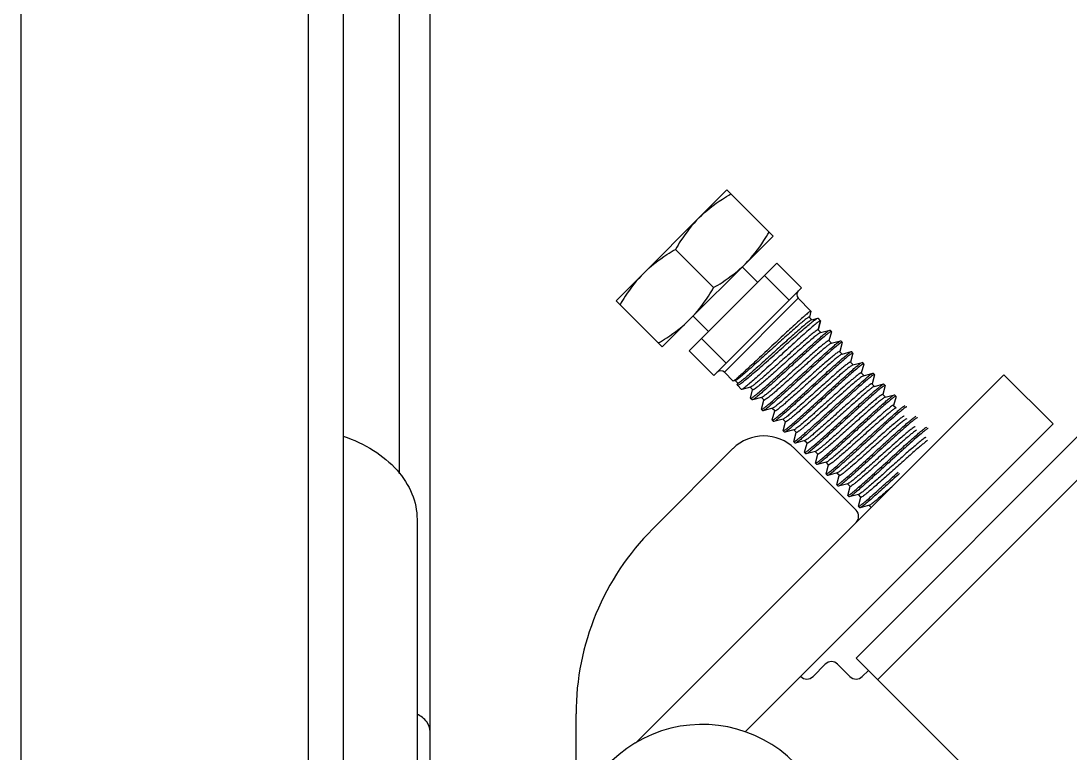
# Model space of a CAD drawing. Extents: x 1031190 to 1725648, y 733081 to 1571294.
# Drawn here: x 1162667 to 1163652, y 1236073 to 1236761 of the extents above; entities that cross this region are included whole.
import ezdxf

# ---------------------------------------------------------------- set-up
doc = ezdxf.new("R2010")
doc.units = 0
doc.header["$LTSCALE"] = 1000
doc.header["$MEASUREMENT"] = 0

msp = doc.modelspace()

# ---------------------------------------------------------------- linework, layer by layer
for p, q in [((1163451.27, 1236162.58), (1166028.54, 1238739.85)), ((1163051.06, 1236051.14), (1163051.06, 1238719.61)), ((1163471.51, 1236142.34), (1166048.78, 1238719.61)), ((1163022.43, 1236335.59), (1163022.43, 1238598.72)), ((1162666.71, 1238445.87), (1162666.71, 1235730.96)), ((1162936.57, 1238445.87), (1162936.57, 1235730.96)), ((1162969.28, 1238445.87), (1162969.28, 1235730.96)), ((1163225.76, 1236497.96), (1163329.84, 1236602.04)), ((1163373.21, 1236558.67), (1163329.84, 1236602.04)), ((1163269.12, 1236454.59), (1163373.21, 1236558.67)), ((1163281.55, 1236546.24), (1163317.41, 1236510.38)), ((1163376.75, 1236533.3), (1163294.49, 1236451.05)), ((1163376.75, 1236533.3), (1163399.88, 1236510.17)), ((1163344.29, 1236529.76), (1163358.75, 1236515.3)), ((1163365.18, 1236521.73), (1163388.31, 1236498.61)), ((1163317.62, 1236427.92), (1163399.88, 1236510.17)), ((1163269.12, 1236454.59), (1163225.76, 1236497.96)), ((1163396.91, 1236500.27), (1163327.53, 1236430.88)), ((1163408.83, 1236488.35), (1163396.91, 1236500.27)), ((1163298.04, 1236483.5), (1163312.49, 1236469.04)), ((1163407.25, 1236482.65), (1163409.71, 1236480.19)), ((1163408.84, 1236488.2), (1163407.34, 1236482.63)), ((1163408.84, 1236488.2), (1163408.83, 1236488.35)), ((1163409.51, 1236480.14), (1163415.2, 1236481.65)), ((1163415.2, 1236481.65), (1163415.56, 1236481.62)), ((1163417.89, 1236479.29), (1163415.56, 1236481.62)), ((1163409.51, 1236480.14), (1163409.36, 1236480.09)), ((1163415.59, 1236470.59), (1163417.92, 1236479.23)), ((1163417.91, 1236479.05), (1163415.64, 1236470.62)), ((1163417.92, 1236479.23), (1163417.89, 1236479.29)), ((1163417.91, 1236479.05), (1163417.92, 1236479.23)), ((1163306.06, 1236462.61), (1163329.19, 1236439.48)), ((1163415.55, 1236470.65), (1163418, 1236468.19)), ((1163417.79, 1236468.14), (1163417.57, 1236468.06)), ((1163417.79, 1236468.14), (1163426.5, 1236470.46)), ((1163428.02, 1236468.93), (1163425.76, 1236460.5)), ((1163426.5, 1236470.46), (1163426.75, 1236470.44)), ((1163428.01, 1236469.18), (1163426.75, 1236470.44)), ((1163428.02, 1236468.93), (1163428.01, 1236469.18)), ((1163425.67, 1236460.53), (1163428.12, 1236458.07)), ((1163427.91, 1236458.02), (1163427.78, 1236457.97)), ((1163427.91, 1236458.02), (1163436.62, 1236460.34)), ((1163438.14, 1236458.81), (1163435.88, 1236450.38)), ((1163436.62, 1236460.34), (1163436.86, 1236460.32)), ((1163438.13, 1236459.06), (1163436.86, 1236460.32)), ((1163438.14, 1236458.81), (1163438.13, 1236459.06)), ((1163294.49, 1236451.05), (1163317.62, 1236427.92)), ((1163435.79, 1236450.41), (1163438.24, 1236447.95)), ((1163438.03, 1236447.9), (1163446.74, 1236450.22)), ((1163448.26, 1236448.69), (1163446, 1236440.26)), ((1163446.74, 1236450.22), (1163446.98, 1236450.2)), ((1163448.25, 1236448.94), (1163446.98, 1236450.2)), ((1163448.26, 1236448.69), (1163448.25, 1236448.94)), ((1163445.91, 1236440.29), (1163448.36, 1236437.83)), ((1163448.15, 1236437.78), (1163456.86, 1236440.1)), ((1163458.38, 1236438.58), (1163456.12, 1236430.14)), ((1163456.86, 1236440.1), (1163457.1, 1236440.08)), ((1163458.36, 1236438.82), (1163457.1, 1236440.08)), ((1163458.38, 1236438.58), (1163458.36, 1236438.82)), ((1163590.05, 1236428.57), (1163244.03, 1236082.55)), ((1163335.81, 1236422.6), (1163327.53, 1236430.88)), ((1163335.91, 1236422.59), (1163335.81, 1236422.6)), ((1163337.83, 1236423.11), (1163335.91, 1236422.59)), ((1163340.11, 1236420.59), (1163337.64, 1236423.06)), ((1163456.03, 1236430.17), (1163458.48, 1236427.72)), ((1163458.27, 1236427.66), (1163466.98, 1236429.98)), ((1163468.5, 1236428.46), (1163466.24, 1236420.03)), ((1163466.98, 1236429.98), (1163467.22, 1236429.96)), ((1163468.48, 1236428.7), (1163467.22, 1236429.96)), ((1163468.5, 1236428.46), (1163468.48, 1236428.7)), ((1163636.3, 1236382.31), (1163590.05, 1236428.57)), ((1163339.64, 1236419.17), (1163340.03, 1236420.62)), ((1163343.7, 1236414.7), (1163339.68, 1236418.73)), ((1163343.9, 1236414.69), (1163343.7, 1236414.7)), ((1163351.9, 1236416.84), (1163343.9, 1236414.69)), ((1163354.15, 1236414.33), (1163351.69, 1236416.79)), ((1163352.05, 1236416.89), (1163351.9, 1236416.84)), ((1163352.01, 1236406.67), (1163354.06, 1236414.36)), ((1163466.15, 1236420.05), (1163468.6, 1236417.6)), ((1163468.39, 1236417.54), (1163477.1, 1236419.86)), ((1163478.62, 1236418.34), (1163476.36, 1236409.91)), ((1163477.1, 1236419.86), (1163477.34, 1236419.84)), ((1163478.6, 1236418.58), (1163477.34, 1236419.84)), ((1163478.62, 1236418.34), (1163478.6, 1236418.58)), ((1163352.01, 1236406.67), (1163352.03, 1236406.37)), ((1163353.56, 1236404.85), (1163352.03, 1236406.37)), ((1163353.8, 1236404.83), (1163353.56, 1236404.85)), ((1163362.5, 1236407.16), (1163353.8, 1236404.83)), ((1163364.74, 1236404.65), (1163362.29, 1236407.11)), ((1163362.4, 1236396.23), (1163364.65, 1236404.68)), ((1163476.27, 1236409.93), (1163478.72, 1236407.48)), ((1163478.51, 1236407.42), (1163478.24, 1236407.32)), ((1163478.51, 1236407.42), (1163487.22, 1236409.74)), ((1163488.74, 1236408.22), (1163486.48, 1236399.79)), ((1163487.22, 1236409.74), (1163487.46, 1236409.72)), ((1163488.72, 1236408.46), (1163487.46, 1236409.72)), ((1163362.4, 1236396.23), (1163362.42, 1236395.99)), ((1163363.68, 1236394.73), (1163362.42, 1236395.99)), ((1163363.92, 1236394.71), (1163363.68, 1236394.73)), ((1163372.62, 1236397.04), (1163363.92, 1236394.71)), ((1163374.86, 1236394.53), (1163372.4, 1236396.99)), ((1163372.52, 1236386.11), (1163374.77, 1236394.56)), ((1163486.38, 1236399.81), (1163488.84, 1236397.36)), ((1163372.52, 1236386.11), (1163372.54, 1236385.87)), ((1163373.8, 1236384.61), (1163372.54, 1236385.87)), ((1163374.04, 1236384.59), (1163373.8, 1236384.61)), ((1163382.73, 1236386.93), (1163374.04, 1236384.59)), ((1163384.98, 1236384.42), (1163382.52, 1236386.87)), ((1163382.64, 1236375.99), (1163384.89, 1236384.44)), ((1163347.15, 1236093.15), (1163636.3, 1236382.31)), ((1163382.64, 1236375.99), (1163382.65, 1236375.75)), ((1163383.92, 1236374.49), (1163382.65, 1236375.75)), ((1163384.16, 1236374.47), (1163383.92, 1236374.49)), ((1163392.85, 1236376.81), (1163384.16, 1236374.47)), ((1163395.1, 1236374.3), (1163392.64, 1236376.75)), ((1163392.76, 1236365.87), (1163395, 1236374.32)), ((1163392.76, 1236365.87), (1163392.77, 1236365.63)), ((1163394.04, 1236364.37), (1163392.77, 1236365.63)), ((1163394.28, 1236364.35), (1163394.04, 1236364.37)), ((1163402.97, 1236366.69), (1163394.28, 1236364.35)), ((1163405.21, 1236364.18), (1163402.76, 1236366.63)), ((1163402.88, 1236355.75), (1163405.12, 1236364.2)), ((1163260.01, 1236283.57), (1163335.6, 1236359.16)), ((1163393.43, 1236359.16), (1163451.25, 1236301.34)), ((1163402.88, 1236355.75), (1163402.89, 1236355.51)), ((1163404.15, 1236354.25), (1163402.89, 1236355.51)), ((1163404.4, 1236354.23), (1163404.15, 1236354.25)), ((1163413.09, 1236356.57), (1163404.4, 1236354.23)), ((1163415.33, 1236354.06), (1163412.88, 1236356.51)), ((1163412.99, 1236345.63), (1163415.24, 1236354.08)), ((1163412.99, 1236345.63), (1163413.01, 1236345.39)), ((1163414.27, 1236344.13), (1163413.01, 1236345.39)), ((1163414.52, 1236344.11), (1163414.27, 1236344.13)), ((1163423.21, 1236346.45), (1163414.52, 1236344.11)), ((1163425.45, 1236343.94), (1163423, 1236346.39)), ((1163423.11, 1236335.52), (1163425.36, 1236343.96)), ((1163423.11, 1236335.52), (1163423.13, 1236335.27)), ((1163424.39, 1236334.01), (1163423.13, 1236335.27)), ((1163424.64, 1236334), (1163424.39, 1236334.01)), ((1163433.33, 1236336.33), (1163424.64, 1236334)), ((1163435.57, 1236333.82), (1163433.12, 1236336.27)), ((1163433.23, 1236325.4), (1163435.48, 1236333.84)), ((1163433.23, 1236325.4), (1163433.25, 1236325.16)), ((1163434.51, 1236323.89), (1163433.25, 1236325.16)), ((1163434.75, 1236323.88), (1163434.51, 1236323.89)), ((1163443.45, 1236326.21), (1163434.75, 1236323.88)), ((1163445.69, 1236323.7), (1163443.24, 1236326.15)), ((1163443.35, 1236315.28), (1163445.6, 1236323.72)), ((1163443.56, 1236326.25), (1163443.45, 1236326.21)), ((1163443.35, 1236315.28), (1163443.37, 1236315.04)), ((1163444.63, 1236313.77), (1163443.37, 1236315.04)), ((1163444.87, 1236313.76), (1163444.63, 1236313.77)), ((1163453.57, 1236316.09), (1163444.87, 1236313.76)), ((1163455.81, 1236313.58), (1163453.36, 1236316.03)), ((1163453.47, 1236305.16), (1163455.72, 1236313.61)), ((1163453.86, 1236316.2), (1163453.57, 1236316.09)), ((1163481.49, 1236320.5), (1163480.43, 1236319.56)), ((1163453.47, 1236305.16), (1163453.49, 1236304.92)), ((1163454.75, 1236303.65), (1163453.49, 1236304.92)), ((1163454.99, 1236303.64), (1163454.75, 1236303.65)), ((1163463.69, 1236305.97), (1163454.99, 1236303.64)), ((1163465.44, 1236303.96), (1163463.48, 1236305.92)), ((1163038.79, 1236292.77), (1163038.79, 1235403.86)), ((1163410.78, 1236145.21), (1163422.34, 1236156.78)), ((1163433.9, 1236156.78), (1163445.47, 1236145.21)), ((1163688.35, 1235925.5), (1163451.27, 1236162.58)), ((1163457.03, 1236145.21), (1163462.83, 1236151.01)), ((1163188.14, 1236007.49), (1163188.15, 1236110.13))]:
    msp.add_line(p, q)
for centre, radius, start, end in [((1163400.38, 1236503.74), 4.91, 135, 225), ((1163324.06, 1236427.41), 4.91, 45, 135), ((1163364.52, 1236330.25), 40.89, 45, 135), ((1162364.91, 1237582.71), 1685.22, 311.49659, 311.69317), ((1163445.47, 1236295.56), 8.18, 315, 45), ((1163433.48, 1236110.09), 245.33, 135, 179.99137), ((1163428.12, 1236151), 8.18, 45, 135), ((1163404.99, 1236151), 8.18, 225, 315), ((1163451.25, 1236151), 8.18, 225, 315), ((1163306.71, 1235977.54), 122.66, 45, 180)]:
    msp.add_arc(centre, radius, start, end)
for points, knots in [([(1163303.82, 1236576.02), (1163310.39, 1236582.59), (1163320.28, 1236590.3), (1163330.89, 1236596.73), (1163333.59, 1236598.28)], [0, 0, 0, 0, 0.748734, 1, 1, 1, 1]), ([(1163303.82, 1236576.02), (1163297.25, 1236569.45), (1163289.54, 1236559.56), (1163283.11, 1236548.95), (1163281.55, 1236546.24)], [0, 0, 0, 0, 0.748734, 1, 1, 1, 1]), ([(1163347.19, 1236532.65), (1163353.76, 1236539.22), (1163361.46, 1236549.11), (1163367.9, 1236559.72), (1163369.45, 1236562.43)], [0, 0, 0, 0, 0.748734, 1, 1, 1, 1]), ([(1163251.78, 1236523.98), (1163258.35, 1236530.55), (1163268.24, 1236538.26), (1163278.85, 1236544.69), (1163281.55, 1236546.24)], [0, 0, 0, 0, 0.748734, 1, 1, 1, 1]), ([(1163317.41, 1236510.38), (1163320.11, 1236511.94), (1163330.72, 1236518.37), (1163340.61, 1236526.08), (1163347.19, 1236532.65)], [0, 0, 0, 0, 0.251266, 1, 1, 1, 1]), ([(1163251.78, 1236523.98), (1163245.2, 1236517.41), (1163237.5, 1236507.52), (1163231.07, 1236496.9), (1163229.51, 1236494.2)], [0, 0, 0, 0, 0.748734, 1, 1, 1, 1]), ([(1163295.14, 1236480.61), (1163301.72, 1236487.18), (1163309.42, 1236497.07), (1163315.85, 1236507.68), (1163317.41, 1236510.38)], [0, 0, 0, 0, 0.748734, 1, 1, 1, 1]), ([(1163407.25, 1236482.65), (1163407.18, 1236482.72), (1163406.78, 1236482.63), (1163406.22, 1236482.31), (1163405.29, 1236481.7), (1163403.51, 1236480.36), (1163400.6, 1236478), (1163396.44, 1236474.44), (1163391.44, 1236470.04), (1163385.78, 1236464.99), (1163379.66, 1236459.48), (1163373.31, 1236453.74), (1163366.94, 1236447.97), (1163360.77, 1236442.41), (1163355.02, 1236437.26), (1163349.88, 1236432.71), (1163345.51, 1236428.94), (1163342.07, 1236426.02), (1163339.63, 1236424.2), (1163338.34, 1236423.24), (1163337.83, 1236423.11)], [0, 0, 0, 0, 0.003408, 0.010859, 0.022746, 0.039043, 0.084265, 0.144846, 0.218467, 0.302327, 0.393271, 0.487922, 0.582812, 0.674511, 0.759756, 0.835562, 0.899325, 0.948916, 0.982758, 1, 1, 1, 1]), ([(1163408.83, 1236488.35), (1163408.76, 1236488.42), (1163408.35, 1236488.22), (1163407.81, 1236487.88), (1163406.83, 1236487.13), (1163405.59, 1236486.12), (1163404.01, 1236484.78), (1163401.34, 1236482.45), (1163397.36, 1236478.87), (1163391.94, 1236473.91), (1163385.79, 1236468.22), (1163379.14, 1236462.02), (1163374.56, 1236457.74), (1163372.23, 1236455.56)], [0, 0, 0, 0, 0.005975, 0.020757, 0.044787, 0.077931, 0.119904, 0.170322, 0.294497, 0.445723, 0.618225, 0.805372, 1, 1, 1, 1]), ([(1163377.71, 1236450.09), (1163382.12, 1236454), (1163388.54, 1236459.71), (1163396.82, 1236466.98), (1163402.22, 1236471.66), (1163406.84, 1236475.56), (1163410.53, 1236478.58), (1163413.19, 1236480.51), (1163414.63, 1236481.5), (1163415.2, 1236481.65)], [0, 0, 0, 0, 0.36061, 0.525686, 0.673058, 0.797798, 0.895751, 0.96375, 1, 1, 1, 1]), ([(1163265.37, 1236458.34), (1163268.07, 1236459.9), (1163278.68, 1236466.33), (1163288.57, 1236474.04), (1163295.14, 1236480.61)], [0, 0, 0, 0, 0.251266, 1, 1, 1, 1]), ([(1163409.36, 1236480.09), (1163408.77, 1236479.85), (1163407.29, 1236478.77), (1163404.58, 1236476.68), (1163400.85, 1236473.52), (1163396.22, 1236469.5), (1163390.87, 1236464.76), (1163382.84, 1236457.55), (1163374.53, 1236450.03), (1163366.21, 1236442.5), (1163360.29, 1236437.17), (1163354.87, 1236432.35), (1163350.14, 1236428.2), (1163346.25, 1236424.88), (1163343.55, 1236422.69), (1163341.91, 1236421.46), (1163341.05, 1236420.9), (1163340.54, 1236420.61), (1163340.17, 1236420.53), (1163340.11, 1236420.59)], [0, 0, 0, 0, 0.020955, 0.059103, 0.113123, 0.180989, 0.260159, 0.347694, 0.534881, 0.627806, 0.715891, 0.796084, 0.865657, 0.922292, 0.964169, 0.979163, 0.990063, 0.996877, 1, 1, 1, 1]), ([(1163417.89, 1236479.29), (1163417.81, 1236479.37), (1163417.38, 1236479.23), (1163416.8, 1236478.88), (1163415.78, 1236478.19), (1163413.85, 1236476.7), (1163410.69, 1236474.06), (1163406.14, 1236470.1), (1163400.65, 1236465.2), (1163394.43, 1236459.58), (1163387.71, 1236453.45), (1163383.09, 1236449.22), (1163380.73, 1236447.06)], [0, 0, 0, 0, 0.006592, 0.021615, 0.045765, 0.07897, 0.171361, 0.295434, 0.446486, 0.618762, 0.805651, 1, 1, 1, 1]), ([(1163415.55, 1236470.65), (1163415.48, 1236470.71), (1163415.13, 1236470.65), (1163414.26, 1236470.19), (1163412.46, 1236468.92), (1163409.7, 1236466.71), (1163406.02, 1236463.63), (1163401.61, 1236459.8), (1163396.58, 1236455.37), (1163391.12, 1236450.51), (1163383.5, 1236443.69), (1163375.95, 1236436.91), (1163368.68, 1236430.46), (1163363.87, 1236426.25), (1163359.72, 1236422.69), (1163356.38, 1236419.9), (1163353.93, 1236418.05), (1163352.59, 1236417.1), (1163352.05, 1236416.89)], [0, 0, 0, 0, 0.003423, 0.010579, 0.037456, 0.080663, 0.138775, 0.209755, 0.291087, 0.37988, 0.472977, 0.658847, 0.745051, 0.822663, 0.888974, 0.9417, 0.979072, 1, 1, 1, 1]), ([(1163417.57, 1236468.06), (1163417, 1236467.81), (1163415.6, 1236466.82), (1163413.07, 1236464.88), (1163409.65, 1236462.03), (1163403.62, 1236456.85), (1163394.94, 1236449.14), (1163385.78, 1236440.93), (1163378.21, 1236434.15), (1163372.8, 1236429.34), (1163367.84, 1236424.97), (1163363.49, 1236421.21), (1163359.88, 1236418.18), (1163357.17, 1236416.02), (1163355.41, 1236414.78), (1163354.56, 1236414.32), (1163354.21, 1236414.27), (1163354.15, 1236414.33)], [0, 0, 0, 0, 0.022337, 0.061116, 0.115132, 0.182525, 0.347585, 0.533263, 0.62576, 0.713694, 0.794001, 0.863897, 0.920985, 0.963343, 0.989649, 0.996648, 1, 1, 1, 1]), ([(1163389.45, 1236438.34), (1163393.87, 1236442.34), (1163400.3, 1236448.18), (1163408.56, 1236455.6), (1163413.93, 1236460.38), (1163418.5, 1236464.33), (1163422.1, 1236467.4), (1163424.64, 1236469.3), (1163425.98, 1236470.31), (1163426.5, 1236470.45)], [0, 0, 0, 0, 0.364383, 0.530802, 0.678899, 0.80359, 0.900608, 0.966703, 1, 1, 1, 1]), ([(1163428.01, 1236469.18), (1163427.93, 1236469.25), (1163427.5, 1236469.12), (1163426.91, 1236468.77), (1163425.9, 1236468.07), (1163423.97, 1236466.58), (1163420.8, 1236463.95), (1163416.24, 1236460), (1163410.74, 1236455.11), (1163404.51, 1236449.5), (1163397.78, 1236443.38), (1163393.14, 1236439.16), (1163390.78, 1236437.01)], [0, 0, 0, 0, 0.006599, 0.021626, 0.045783, 0.07899, 0.17139, 0.295472, 0.446527, 0.618792, 0.805664, 1, 1, 1, 1]), ([(1163372.23, 1236455.56), (1163367.8, 1236451.42), (1163361.36, 1236445.39), (1163353.11, 1236437.72), (1163347.79, 1236432.81), (1163343.32, 1236428.74), (1163340.2, 1236425.96), (1163338.22, 1236424.28), (1163337.19, 1236423.43), (1163336.46, 1236422.9), (1163336.07, 1236422.63), (1163335.91, 1236422.59)], [0, 0, 0, 0, 0.370672, 0.539326, 0.688624, 0.813221, 0.908664, 0.94435, 0.971581, 0.990141, 1, 1, 1, 1]), ([(1163425.67, 1236460.53), (1163425.61, 1236460.59), (1163425.28, 1236460.54), (1163424.47, 1236460.12), (1163422.8, 1236458.97), (1163420.25, 1236456.94), (1163416.84, 1236454.1), (1163412.73, 1236450.55), (1163408.02, 1236446.42), (1163402.88, 1236441.85), (1163395.61, 1236435.36), (1163386.71, 1236427.37), (1163376.98, 1236418.73), (1163369.98, 1236412.67), (1163365.67, 1236409.21), (1163364.05, 1236408.01), (1163363.36, 1236407.59)], [0, 0, 0, 0, 0.003276, 0.010003, 0.035189, 0.075723, 0.130391, 0.197437, 0.274674, 0.359569, 0.449334, 0.631602, 0.797703, 0.926003, 0.970542, 1, 1, 1, 1]), ([(1163427.78, 1236457.97), (1163427.24, 1236457.77), (1163425.9, 1236456.82), (1163423.46, 1236454.98), (1163420.12, 1236452.2), (1163415.99, 1236448.66), (1163411.2, 1236444.46), (1163403.98, 1236438.05), (1163396.47, 1236431.33), (1163388.92, 1236424.57), (1163383.51, 1236419.75), (1163378.53, 1236415.37), (1163374.16, 1236411.58), (1163370.52, 1236408.54), (1163367.8, 1236406.36), (1163366.01, 1236405.1), (1163365.15, 1236404.64), (1163364.8, 1236404.59), (1163364.74, 1236404.65)], [0, 0, 0, 0, 0.020991, 0.058538, 0.11151, 0.178089, 0.255944, 0.342332, 0.528306, 0.621317, 0.709946, 0.791063, 0.861805, 0.919689, 0.962708, 0.989461, 0.996585, 1, 1, 1, 1]), ([(1163399.64, 1236428.15), (1163404.05, 1236432.17), (1163410.46, 1236438.02), (1163418.71, 1236445.46), (1163424.07, 1236450.24), (1163428.63, 1236454.2), (1163432.23, 1236457.28), (1163434.76, 1236459.18), (1163436.1, 1236460.2), (1163436.62, 1236460.34)], [0, 0, 0, 0, 0.364458, 0.5309, 0.679013, 0.803707, 0.900705, 0.96676, 1, 1, 1, 1]), ([(1163438.13, 1236459.06), (1163438.05, 1236459.13), (1163437.62, 1236459), (1163437.03, 1236458.65), (1163436.02, 1236457.95), (1163434.09, 1236456.46), (1163430.92, 1236453.83), (1163426.36, 1236449.88), (1163420.86, 1236444.99), (1163414.63, 1236439.38), (1163407.89, 1236433.26), (1163403.26, 1236429.04), (1163400.9, 1236426.89)], [0, 0, 0, 0, 0.006599, 0.021626, 0.045783, 0.07899, 0.171387, 0.295463, 0.446517, 0.618788, 0.805663, 1, 1, 1, 1]), ([(1163339.68, 1236418.73), (1163339.77, 1236418.64), (1163340.23, 1236418.68), (1163341.37, 1236419.26), (1163343.68, 1236420.83), (1163347.21, 1236423.6), (1163351.88, 1236427.47), (1163357.47, 1236432.26), (1163363.8, 1236437.78), (1163370.63, 1236443.8), (1163375.32, 1236447.96), (1163377.71, 1236450.09)], [0, 0, 0, 0, 0.00776, 0.023279, 0.080973, 0.173371, 0.297247, 0.447964, 0.619802, 0.806185, 1, 1, 1, 1]), ([(1163380.73, 1236447.06), (1163376.31, 1236443.02), (1163369.88, 1236437.13), (1163361.63, 1236429.63), (1163356.27, 1236424.81), (1163351.73, 1236420.83), (1163348.18, 1236417.74), (1163345.69, 1236415.85), (1163344.4, 1236414.83), (1163343.9, 1236414.69)], [0, 0, 0, 0, 0.366158, 0.533208, 0.681646, 0.806314, 0.902893, 0.968094, 1, 1, 1, 1]), ([(1163435.79, 1236450.41), (1163435.72, 1236450.47), (1163435.37, 1236450.41), (1163434.5, 1236449.94), (1163432.68, 1236448.67), (1163429.91, 1236446.45), (1163426.21, 1236443.34), (1163421.78, 1236439.5), (1163416.73, 1236435.05), (1163411.24, 1236430.17), (1163403.62, 1236423.34), (1163396.06, 1236416.57), (1163388.81, 1236410.15), (1163384.05, 1236405.97), (1163379.96, 1236402.49), (1163376.71, 1236399.78), (1163374.37, 1236398.07), (1163373.11, 1236397.18), (1163372.62, 1236397.04)], [0, 0, 0, 0, 0.003453, 0.010691, 0.037881, 0.081592, 0.14037, 0.212138, 0.294327, 0.383985, 0.477885, 0.664851, 0.751185, 0.82854, 0.894141, 0.945651, 0.981282, 1, 1, 1, 1]), ([(1163438.03, 1236447.9), (1163437.53, 1236447.77), (1163436.28, 1236446.88), (1163433.95, 1236445.16), (1163430.69, 1236442.46), (1163426.61, 1236438.98), (1163421.84, 1236434.8), (1163414.59, 1236428.38), (1163407.04, 1236421.61), (1163399.41, 1236414.78), (1163393.93, 1236409.9), (1163388.87, 1236405.45), (1163384.44, 1236401.6), (1163380.74, 1236398.5), (1163377.97, 1236396.28), (1163376.15, 1236395), (1163375.28, 1236394.53), (1163374.92, 1236394.47), (1163374.86, 1236394.53)], [0, 0, 0, 0, 0.01868, 0.054278, 0.105765, 0.171349, 0.248696, 0.335028, 0.522011, 0.615926, 0.705601, 0.787809, 0.859594, 0.918387, 0.96211, 0.989307, 0.996546, 1, 1, 1, 1]), ([(1163409.76, 1236418.03), (1163414.17, 1236422.05), (1163420.58, 1236427.9), (1163428.83, 1236435.34), (1163434.19, 1236440.12), (1163438.75, 1236444.09), (1163442.35, 1236447.16), (1163444.88, 1236449.06), (1163446.22, 1236450.08), (1163446.74, 1236450.22)], [0, 0, 0, 0, 0.364461, 0.530908, 0.679021, 0.80371, 0.900704, 0.966759, 1, 1, 1, 1]), ([(1163448.25, 1236448.94), (1163448.17, 1236449.01), (1163447.74, 1236448.88), (1163447.15, 1236448.53), (1163446.14, 1236447.83), (1163444.21, 1236446.35), (1163441.04, 1236443.71), (1163436.48, 1236439.76), (1163430.98, 1236434.87), (1163424.75, 1236429.26), (1163418.01, 1236423.14), (1163413.38, 1236418.92), (1163411.02, 1236416.77)], [0, 0, 0, 0, 0.006599, 0.021625, 0.045781, 0.078987, 0.171384, 0.295462, 0.446514, 0.618783, 0.805661, 1, 1, 1, 1]), ([(1163352.03, 1236406.37), (1163352.12, 1236406.29), (1163352.55, 1236406.4), (1163353.16, 1236406.75), (1163354.19, 1236407.42), (1163356.14, 1236408.89), (1163359.34, 1236411.5), (1163363.92, 1236415.43), (1163369.44, 1236420.29), (1163375.69, 1236425.89), (1163382.45, 1236431.98), (1163387.09, 1236436.19), (1163389.45, 1236438.34)], [0, 0, 0, 0, 0.006918, 0.022071, 0.046289, 0.079523, 0.171915, 0.295933, 0.446891, 0.619047, 0.805796, 1, 1, 1, 1]), ([(1163390.78, 1236437.01), (1163386.38, 1236433), (1163379.96, 1236427.15), (1163371.72, 1236419.71), (1163366.35, 1236414.93), (1163361.8, 1236410.96), (1163358.2, 1236407.89), (1163355.66, 1236405.99), (1163354.33, 1236404.97), (1163353.8, 1236404.83)], [0, 0, 0, 0, 0.36438, 0.530794, 0.678893, 0.803589, 0.900608, 0.966702, 1, 1, 1, 1]), ([(1163445.91, 1236440.29), (1163445.84, 1236440.36), (1163445.49, 1236440.3), (1163444.62, 1236439.83), (1163442.8, 1236438.55), (1163440.03, 1236436.33), (1163436.33, 1236433.23), (1163431.89, 1236429.38), (1163426.84, 1236424.93), (1163421.36, 1236420.05), (1163413.73, 1236413.22), (1163406.18, 1236406.45), (1163398.93, 1236400.03), (1163394.17, 1236395.85), (1163390.08, 1236392.37), (1163386.83, 1236389.67), (1163384.49, 1236387.95), (1163383.23, 1236387.06), (1163382.73, 1236386.93)], [0, 0, 0, 0, 0.003454, 0.01069, 0.03788, 0.081592, 0.14037, 0.212137, 0.294327, 0.383985, 0.477885, 0.664852, 0.751185, 0.82854, 0.894141, 0.945652, 0.981282, 1, 1, 1, 1]), ([(1163448.15, 1236437.78), (1163447.65, 1236437.65), (1163446.4, 1236436.76), (1163444.06, 1236435.04), (1163440.81, 1236432.34), (1163436.73, 1236428.86), (1163431.96, 1236424.68), (1163424.71, 1236418.26), (1163417.16, 1236411.49), (1163409.53, 1236404.66), (1163404.05, 1236399.78), (1163398.99, 1236395.33), (1163394.56, 1236391.48), (1163390.86, 1236388.38), (1163388.09, 1236386.16), (1163386.27, 1236384.88), (1163385.4, 1236384.41), (1163385.04, 1236384.35), (1163384.98, 1236384.42)], [0, 0, 0, 0, 0.01868, 0.054279, 0.105765, 0.171349, 0.248696, 0.335028, 0.522011, 0.615925, 0.705601, 0.787808, 0.859593, 0.918386, 0.962109, 0.989307, 0.996546, 1, 1, 1, 1]), ([(1163419.88, 1236407.92), (1163424.28, 1236411.93), (1163430.7, 1236417.78), (1163438.95, 1236425.22), (1163444.31, 1236430), (1163448.87, 1236433.97), (1163452.46, 1236437.04), (1163455, 1236438.94), (1163456.34, 1236439.96), (1163456.86, 1236440.1)], [0, 0, 0, 0, 0.364466, 0.530912, 0.679022, 0.803712, 0.900708, 0.966761, 1, 1, 1, 1]), ([(1163458.36, 1236438.82), (1163458.29, 1236438.89), (1163457.86, 1236438.76), (1163457.27, 1236438.41), (1163456.26, 1236437.72), (1163454.33, 1236436.23), (1163451.15, 1236433.59), (1163446.6, 1236429.64), (1163441.1, 1236424.75), (1163434.87, 1236419.14), (1163428.13, 1236413.03), (1163423.5, 1236408.81), (1163421.14, 1236406.65)], [0, 0, 0, 0, 0.006599, 0.021626, 0.045784, 0.078991, 0.17139, 0.295471, 0.446526, 0.618793, 0.805664, 1, 1, 1, 1]), ([(1163362.42, 1236395.99), (1163362.49, 1236395.91), (1163362.92, 1236396.05), (1163363.51, 1236396.4), (1163364.52, 1236397.09), (1163366.46, 1236398.58), (1163369.63, 1236401.21), (1163374.18, 1236405.17), (1163379.68, 1236410.05), (1163385.91, 1236415.67), (1163392.65, 1236421.78), (1163397.28, 1236426), (1163399.64, 1236428.15)], [0, 0, 0, 0, 0.006599, 0.021626, 0.045783, 0.07899, 0.17139, 0.295472, 0.446527, 0.618792, 0.805664, 1, 1, 1, 1]), ([(1163400.9, 1236426.89), (1163396.5, 1236422.88), (1163390.08, 1236417.03), (1163381.84, 1236409.59), (1163376.47, 1236404.81), (1163371.91, 1236400.85), (1163368.32, 1236397.77), (1163365.78, 1236395.87), (1163364.45, 1236394.85), (1163363.92, 1236394.71)], [0, 0, 0, 0, 0.364388, 0.530807, 0.678903, 0.803593, 0.90061, 0.966703, 1, 1, 1, 1]), ([(1163456.03, 1236430.17), (1163455.92, 1236430.28), (1163455.31, 1236430.04), (1163454.49, 1236429.53), (1163453.04, 1236428.5), (1163451.22, 1236427.07), (1163448.94, 1236425.2), (1163445.16, 1236422), (1163439.71, 1236417.25), (1163432.54, 1236410.88), (1163424.85, 1236404), (1163417.13, 1236397.08), (1163412.01, 1236392.52), (1163409.52, 1236390.33)], [0, 0, 0, 0, 0.007395, 0.024841, 0.052899, 0.091256, 0.139324, 0.196326, 0.333257, 0.493011, 0.665004, 0.837814, 1, 1, 1, 1]), ([(1163458.27, 1236427.66), (1163458, 1236427.59), (1163457.33, 1236427.2), (1163456.15, 1236426.4), (1163454.55, 1236425.17), (1163451.63, 1236422.82), (1163447.16, 1236419.02), (1163441.01, 1236413.63), (1163434.05, 1236407.43), (1163424.31, 1236398.72), (1163416.94, 1236392.11), (1163412.05, 1236387.8)], [0, 0, 0, 0, 0.013818, 0.037342, 0.070418, 0.112612, 0.221771, 0.358329, 0.51407, 0.679595, 1, 1, 1, 1]), ([(1163430, 1236397.8), (1163434.4, 1236401.81), (1163440.82, 1236407.66), (1163449.07, 1236415.1), (1163454.43, 1236419.88), (1163458.99, 1236423.85), (1163462.58, 1236426.92), (1163465.12, 1236428.82), (1163466.46, 1236429.84), (1163466.98, 1236429.98)], [0, 0, 0, 0, 0.364457, 0.5309, 0.679014, 0.803707, 0.900705, 0.966759, 1, 1, 1, 1]), ([(1163468.48, 1236428.7), (1163468.41, 1236428.78), (1163467.98, 1236428.64), (1163467.39, 1236428.29), (1163466.38, 1236427.6), (1163464.44, 1236426.11), (1163461.27, 1236423.48), (1163456.72, 1236419.52), (1163451.22, 1236414.64), (1163444.99, 1236409.02), (1163438.25, 1236402.91), (1163433.62, 1236398.69), (1163431.26, 1236396.53)], [0, 0, 0, 0, 0.006598, 0.021625, 0.045781, 0.078988, 0.171384, 0.295459, 0.446511, 0.618782, 0.805661, 1, 1, 1, 1]), ([(1163339.64, 1236419.17), (1163339.63, 1236419.13), (1163339.6, 1236418.98), (1163339.61, 1236418.8), (1163339.68, 1236418.73)], [0, 0, 0, 0, 0.336514, 1, 1, 1, 1]), ([(1163372.54, 1236385.87), (1163372.61, 1236385.79), (1163373.04, 1236385.93), (1163373.63, 1236386.28), (1163374.64, 1236386.97), (1163376.57, 1236388.46), (1163379.75, 1236391.09), (1163384.3, 1236395.05), (1163389.8, 1236399.93), (1163396.03, 1236405.55), (1163402.77, 1236411.66), (1163407.4, 1236415.88), (1163409.76, 1236418.03)], [0, 0, 0, 0, 0.006598, 0.021625, 0.045781, 0.078987, 0.171384, 0.295461, 0.446511, 0.618782, 0.805661, 1, 1, 1, 1]), ([(1163411.02, 1236416.77), (1163406.62, 1236412.76), (1163400.2, 1236406.91), (1163391.96, 1236399.47), (1163386.59, 1236394.69), (1163382.03, 1236390.73), (1163378.44, 1236387.66), (1163375.9, 1236385.75), (1163374.57, 1236384.73), (1163374.04, 1236384.59)], [0, 0, 0, 0, 0.36438, 0.530799, 0.678898, 0.803591, 0.900607, 0.966701, 1, 1, 1, 1]), ([(1163466.15, 1236420.05), (1163466.08, 1236420.11), (1163465.74, 1236420.06), (1163464.91, 1236419.62), (1163463.18, 1236418.42), (1163460.54, 1236416.31), (1163457.01, 1236413.36), (1163452.76, 1236409.69), (1163447.92, 1236405.43), (1163442.64, 1236400.73), (1163435.22, 1236394.1), (1163426.2, 1236386.02), (1163417.62, 1236378.4), (1163411.61, 1236373.22), (1163408.14, 1236370.31), (1163405.51, 1236368.25), (1163404.03, 1236367.19), (1163403.42, 1236366.87)], [0, 0, 0, 0, 0.003347, 0.010273, 0.036252, 0.078044, 0.134342, 0.203263, 0.282469, 0.369263, 0.460682, 0.644854, 0.810039, 0.878342, 0.933909, 0.974886, 1, 1, 1, 1]), ([(1163467.92, 1236417.34), (1163467.3, 1236417.01), (1163465.8, 1236415.94), (1163463.16, 1236413.87), (1163459.68, 1236410.95), (1163453.66, 1236405.76), (1163445.08, 1236398.14), (1163436.08, 1236390.07), (1163428.67, 1236383.44), (1163423.4, 1236378.76), (1163418.56, 1236374.5), (1163414.33, 1236370.85), (1163410.81, 1236367.9), (1163408.17, 1236365.81), (1163406.45, 1236364.6), (1163405.62, 1236364.16), (1163405.28, 1236364.11), (1163405.21, 1236364.18)], [0, 0, 0, 0, 0.025452, 0.066707, 0.122484, 0.190926, 0.356185, 0.540209, 0.631499, 0.718144, 0.797196, 0.865969, 0.922139, 0.963832, 0.989749, 0.996659, 1, 1, 1, 1]), ([(1163440.12, 1236387.68), (1163444.52, 1236391.69), (1163450.94, 1236397.54), (1163459.19, 1236404.98), (1163464.55, 1236409.76), (1163469.11, 1236413.73), (1163472.7, 1236416.8), (1163475.24, 1236418.7), (1163476.57, 1236419.72), (1163477.1, 1236419.86)], [0, 0, 0, 0, 0.364465, 0.530912, 0.679024, 0.803711, 0.900705, 0.96676, 1, 1, 1, 1]), ([(1163478.6, 1236418.58), (1163478.53, 1236418.66), (1163478.1, 1236418.52), (1163477.51, 1236418.17), (1163476.5, 1236417.48), (1163474.56, 1236415.99), (1163471.39, 1236413.36), (1163466.84, 1236409.4), (1163461.34, 1236404.52), (1163455.11, 1236398.9), (1163448.37, 1236392.79), (1163443.74, 1236388.57), (1163441.38, 1236386.42)], [0, 0, 0, 0, 0.006599, 0.021625, 0.045782, 0.078988, 0.171386, 0.295466, 0.446519, 0.618787, 0.805663, 1, 1, 1, 1]), ([(1163363.36, 1236407.59), (1163363.27, 1236407.54), (1163363, 1236407.37), (1163362.71, 1236407.22), (1163362.5, 1236407.16)], [0, 0, 0, 0, 0.319512, 1, 1, 1, 1]), ([(1163382.65, 1236375.75), (1163382.73, 1236375.67), (1163383.16, 1236375.81), (1163383.75, 1236376.16), (1163384.76, 1236376.85), (1163386.69, 1236378.34), (1163389.86, 1236380.97), (1163394.42, 1236384.93), (1163399.92, 1236389.82), (1163406.15, 1236395.43), (1163412.89, 1236401.54), (1163417.52, 1236405.76), (1163419.88, 1236407.92)], [0, 0, 0, 0, 0.006599, 0.021626, 0.045785, 0.078992, 0.171389, 0.295467, 0.446521, 0.618792, 0.805664, 1, 1, 1, 1]), ([(1163421.14, 1236406.65), (1163419.64, 1236405.28), (1163413.84, 1236400), (1163408.05, 1236394.73), (1163403.74, 1236390.86)], [0, 0, 0, 0, 0.259954, 1, 1, 1, 1]), ([(1163476.27, 1236409.93), (1163476.2, 1236409.99), (1163475.87, 1236409.95), (1163475.05, 1236409.51), (1163473.36, 1236408.34), (1163470.77, 1236406.28), (1163467.3, 1236403.39), (1163463.14, 1236399.79), (1163458.37, 1236395.61), (1163453.17, 1236390.99), (1163445.84, 1236384.43), (1163436.89, 1236376.4), (1163427.16, 1236367.77), (1163420.21, 1236361.76), (1163415.99, 1236358.4), (1163414.42, 1236357.26), (1163413.77, 1236356.88)], [0, 0, 0, 0, 0.003305, 0.010114, 0.035629, 0.076684, 0.132028, 0.199852, 0.277906, 0.36359, 0.454044, 0.637108, 0.802836, 0.929298, 0.972356, 1, 1, 1, 1]), ([(1163478.24, 1236407.32), (1163477.67, 1236407.06), (1163476.26, 1236406.07), (1163473.73, 1236404.12), (1163470.33, 1236401.28), (1163464.36, 1236396.15), (1163455.77, 1236388.53), (1163446.7, 1236380.4), (1163439.21, 1236373.7), (1163433.86, 1236368.94), (1163428.94, 1236364.61), (1163424.63, 1236360.88), (1163421.04, 1236357.87), (1163418.35, 1236355.73), (1163416.59, 1236354.5), (1163415.74, 1236354.05), (1163415.4, 1236353.99), (1163415.33, 1236354.06)], [0, 0, 0, 0, 0.022884, 0.062013, 0.116185, 0.183563, 0.348248, 0.533395, 0.625672, 0.713454, 0.793688, 0.863588, 0.920738, 0.96319, 0.989584, 0.996617, 1, 1, 1, 1]), ([(1163450.24, 1236377.56), (1163454.64, 1236381.57), (1163461.06, 1236387.42), (1163469.31, 1236394.86), (1163474.67, 1236399.65), (1163479.23, 1236403.61), (1163482.82, 1236406.68), (1163485.36, 1236408.59), (1163486.69, 1236409.6), (1163487.22, 1236409.74)], [0, 0, 0, 0, 0.364464, 0.530908, 0.67902, 0.803711, 0.900708, 0.966761, 1, 1, 1, 1]), ([(1163488.72, 1236408.46), (1163488.65, 1236408.54), (1163488.21, 1236408.4), (1163487.63, 1236408.05), (1163486.62, 1236407.36), (1163484.68, 1236405.87), (1163481.51, 1236403.24), (1163476.95, 1236399.28), (1163471.46, 1236394.4), (1163465.23, 1236388.78), (1163458.49, 1236382.67), (1163453.86, 1236378.45), (1163451.5, 1236376.3)], [0, 0, 0, 0, 0.006599, 0.021626, 0.045784, 0.078991, 0.171389, 0.295469, 0.446525, 0.618793, 0.805664, 1, 1, 1, 1]), ([(1163431.26, 1236396.53), (1163426.85, 1236392.52), (1163420.44, 1236386.67), (1163412.19, 1236379.24), (1163406.83, 1236374.45), (1163402.27, 1236370.49), (1163398.68, 1236367.42), (1163396.14, 1236365.51), (1163394.8, 1236364.49), (1163394.28, 1236364.35)], [0, 0, 0, 0, 0.364389, 0.530809, 0.678905, 0.803593, 0.900609, 0.966703, 1, 1, 1, 1]), ([(1163412.59, 1236382), (1163413.97, 1236383.24), (1163419.78, 1236388.49), (1163425.57, 1236393.76), (1163430, 1236397.8)], [0, 0, 0, 0, 0.236086, 1, 1, 1, 1]), ([(1163486.38, 1236399.81), (1163486.32, 1236399.88), (1163485.96, 1236399.82), (1163485.09, 1236399.35), (1163483.28, 1236398.07), (1163480.51, 1236395.85), (1163476.81, 1236392.75), (1163472.37, 1236388.9), (1163467.32, 1236384.45), (1163461.84, 1236379.57), (1163454.21, 1236372.75), (1163446.66, 1236365.97), (1163439.41, 1236359.55), (1163434.64, 1236355.38), (1163430.56, 1236351.9), (1163427.3, 1236349.19), (1163424.97, 1236347.47), (1163423.71, 1236346.58), (1163423.21, 1236346.45)], [0, 0, 0, 0, 0.003453, 0.010691, 0.037881, 0.081592, 0.14037, 0.212138, 0.294327, 0.383986, 0.477885, 0.664852, 0.751185, 0.82854, 0.894141, 0.945651, 0.981282, 1, 1, 1, 1]), ([(1163488.54, 1236397.27), (1163488.01, 1236397.09), (1163486.7, 1236396.16), (1163484.29, 1236394.36), (1163480.98, 1236391.6), (1163476.86, 1236388.08), (1163472.08, 1236383.89), (1163464.85, 1236377.48), (1163457.33, 1236370.74), (1163449.75, 1236363.96), (1163444.31, 1236359.12), (1163439.31, 1236354.71), (1163434.92, 1236350.91), (1163431.27, 1236347.84), (1163428.53, 1236345.65), (1163426.73, 1236344.39), (1163425.87, 1236343.93), (1163425.52, 1236343.87), (1163425.45, 1236343.94)], [0, 0, 0, 0, 0.020278, 0.057228, 0.109744, 0.176019, 0.253719, 0.340091, 0.526376, 0.619664, 0.708615, 0.790066, 0.861128, 0.91929, 0.962525, 0.989414, 0.996573, 1, 1, 1, 1]), ([(1163460.36, 1236367.44), (1163464.76, 1236371.45), (1163471.18, 1236377.3), (1163479.43, 1236384.74), (1163484.79, 1236389.53), (1163489.35, 1236393.49), (1163492.94, 1236396.56), (1163495.48, 1236398.47), (1163496.81, 1236399.48), (1163497.34, 1236399.62)], [0, 0, 0, 0, 0.364457, 0.530902, 0.679016, 0.803708, 0.900705, 0.966759, 1, 1, 1, 1]), ([(1163498.84, 1236398.34), (1163498.76, 1236398.42), (1163498.33, 1236398.28), (1163497.75, 1236397.93), (1163496.74, 1236397.24), (1163494.8, 1236395.75), (1163491.63, 1236393.12), (1163487.07, 1236389.16), (1163481.57, 1236384.28), (1163475.35, 1236378.66), (1163468.61, 1236372.55), (1163463.98, 1236368.33), (1163461.62, 1236366.18)], [0, 0, 0, 0, 0.006598, 0.021624, 0.04578, 0.078986, 0.171383, 0.295458, 0.446509, 0.61878, 0.80566, 1, 1, 1, 1]), ([(1163403.74, 1236390.86), (1163401.29, 1236388.66), (1163396.89, 1236384.73), (1163391.69, 1236380.19), (1163388.32, 1236377.39), (1163386.5, 1236375.94), (1163385.18, 1236375.01), (1163384.45, 1236374.55), (1163384.16, 1236374.47)], [0, 0, 0, 0, 0.385949, 0.692398, 0.809823, 0.90093, 0.964477, 1, 1, 1, 1]), ([(1163409.52, 1236390.33), (1163407.47, 1236388.52), (1163403.78, 1236385.28), (1163398.88, 1236381.14), (1163395.64, 1236378.52), (1163393.78, 1236377.26), (1163393.12, 1236376.88), (1163392.85, 1236376.81)], [0, 0, 0, 0, 0.381196, 0.68557, 0.895499, 0.961223, 1, 1, 1, 1]), ([(1163412.05, 1236387.8), (1163409.82, 1236385.83), (1163406.65, 1236383.05), (1163402.64, 1236379.65), (1163400.22, 1236377.65), (1163398.28, 1236376.11), (1163396.73, 1236374.99), (1163395.86, 1236374.46), (1163395.21, 1236374.18), (1163395.1, 1236374.3)], [0, 0, 0, 0, 0.409427, 0.580571, 0.725203, 0.84078, 0.925396, 0.977977, 1, 1, 1, 1]), ([(1163402.89, 1236355.51), (1163402.97, 1236355.44), (1163403.4, 1236355.57), (1163403.99, 1236355.92), (1163405, 1236356.62), (1163406.93, 1236358.1), (1163410.1, 1236360.74), (1163414.66, 1236364.69), (1163420.16, 1236369.58), (1163426.39, 1236375.19), (1163433.12, 1236381.31), (1163437.76, 1236385.53), (1163440.12, 1236387.68)], [0, 0, 0, 0, 0.006598, 0.021624, 0.04578, 0.078986, 0.171383, 0.295457, 0.446508, 0.618779, 0.805659, 1, 1, 1, 1]), ([(1163441.38, 1236386.42), (1163436.97, 1236382.4), (1163430.56, 1236376.55), (1163422.31, 1236369.12), (1163416.95, 1236364.33), (1163412.39, 1236360.37), (1163408.8, 1236357.3), (1163406.26, 1236355.39), (1163404.92, 1236354.38), (1163404.4, 1236354.23)], [0, 0, 0, 0, 0.364378, 0.530796, 0.678896, 0.80359, 0.900607, 0.966701, 1, 1, 1, 1]), ([(1163496.5, 1236389.69), (1163496.44, 1236389.76), (1163496.08, 1236389.7), (1163495.21, 1236389.23), (1163493.4, 1236387.95), (1163490.63, 1236385.73), (1163486.93, 1236382.63), (1163482.49, 1236378.78), (1163477.44, 1236374.33), (1163471.96, 1236369.45), (1163464.33, 1236362.63), (1163456.78, 1236355.86), (1163449.53, 1236349.43), (1163444.76, 1236345.26), (1163440.68, 1236341.78), (1163437.42, 1236339.07), (1163435.09, 1236337.35), (1163433.83, 1236336.46), (1163433.33, 1236336.33)], [0, 0, 0, 0, 0.003453, 0.010691, 0.037881, 0.081592, 0.14037, 0.212138, 0.294327, 0.383985, 0.477885, 0.664851, 0.751185, 0.82854, 0.894141, 0.945652, 0.981282, 1, 1, 1, 1]), ([(1163498.75, 1236387.18), (1163498.25, 1236387.05), (1163496.99, 1236386.16), (1163494.66, 1236384.45), (1163491.4, 1236381.74), (1163487.32, 1236378.26), (1163482.55, 1236374.09), (1163475.31, 1236367.66), (1163467.75, 1236360.89), (1163460.12, 1236354.07), (1163454.64, 1236349.18), (1163449.59, 1236344.73), (1163445.15, 1236340.88), (1163441.45, 1236337.78), (1163438.68, 1236335.56), (1163436.86, 1236334.28), (1163435.99, 1236333.81), (1163435.64, 1236333.75), (1163435.57, 1236333.82)], [0, 0, 0, 0, 0.01868, 0.054279, 0.105765, 0.171349, 0.248696, 0.335028, 0.522011, 0.615926, 0.705601, 0.787809, 0.859594, 0.918386, 0.96211, 0.989307, 0.996546, 1, 1, 1, 1]), ([(1163470.47, 1236357.32), (1163474.88, 1236361.33), (1163481.3, 1236367.19), (1163489.55, 1236374.62), (1163494.91, 1236379.41), (1163499.47, 1236383.37), (1163503.06, 1236386.44), (1163505.6, 1236388.35), (1163506.93, 1236389.36), (1163507.46, 1236389.5)], [0, 0, 0, 0, 0.364467, 0.530915, 0.679025, 0.803711, 0.900707, 0.96676, 1, 1, 1, 1]), ([(1163508.96, 1236388.22), (1163508.88, 1236388.3), (1163508.45, 1236388.16), (1163507.87, 1236387.81), (1163506.85, 1236387.12), (1163504.92, 1236385.63), (1163501.75, 1236383), (1163497.19, 1236379.04), (1163491.69, 1236374.16), (1163485.46, 1236368.55), (1163478.73, 1236362.43), (1163474.1, 1236358.21), (1163471.74, 1236356.06)], [0, 0, 0, 0, 0.006599, 0.021626, 0.045782, 0.078989, 0.171389, 0.29547, 0.446524, 0.618789, 0.805663, 1, 1, 1, 1]), ([(1163392.77, 1236365.63), (1163392.9, 1236365.51), (1163393.65, 1236365.91), (1163394.63, 1236366.54), (1163396.43, 1236367.93), (1163398.69, 1236369.78), (1163401.53, 1236372.2), (1163406.24, 1236376.3), (1163409.97, 1236379.64), (1163412.59, 1236382)], [0, 0, 0, 0, 0.020756, 0.072951, 0.157489, 0.273181, 0.418074, 0.58959, 1, 1, 1, 1]), ([(1163413.01, 1236345.39), (1163413.09, 1236345.32), (1163413.52, 1236345.45), (1163414.1, 1236345.8), (1163415.12, 1236346.5), (1163417.05, 1236347.99), (1163420.22, 1236350.62), (1163424.78, 1236354.57), (1163430.28, 1236359.46), (1163436.51, 1236365.07), (1163443.24, 1236371.19), (1163447.88, 1236375.41), (1163450.24, 1236377.56)], [0, 0, 0, 0, 0.006599, 0.021626, 0.045784, 0.078991, 0.171389, 0.295469, 0.446524, 0.618793, 0.805664, 1, 1, 1, 1]), ([(1163451.5, 1236376.3), (1163447.09, 1236372.28), (1163440.68, 1236366.43), (1163432.43, 1236359), (1163427.07, 1236354.21), (1163422.51, 1236350.25), (1163418.92, 1236347.18), (1163416.38, 1236345.27), (1163415.04, 1236344.26), (1163414.52, 1236344.11)], [0, 0, 0, 0, 0.364385, 0.530802, 0.678899, 0.803593, 0.900611, 0.966704, 1, 1, 1, 1]), ([(1163506.62, 1236379.57), (1163506.56, 1236379.64), (1163506.21, 1236379.58), (1163505.35, 1236379.12), (1163503.56, 1236377.86), (1163500.83, 1236375.68), (1163497.18, 1236372.62), (1163492.8, 1236368.83), (1163487.81, 1236364.44), (1163482.39, 1236359.61), (1163474.82, 1236352.84), (1163467.31, 1236346.11), (1163460.08, 1236339.69), (1163455.3, 1236335.5), (1163451.17, 1236331.97), (1163447.85, 1236329.2), (1163445.42, 1236327.38), (1163444.1, 1236326.44), (1163443.56, 1236326.25)], [0, 0, 0, 0, 0.003421, 0.010562, 0.037381, 0.080505, 0.138524, 0.209422, 0.2907, 0.379486, 0.472632, 0.658757, 0.745137, 0.822917, 0.889348, 0.942099, 0.979356, 1, 1, 1, 1]), ([(1163507.97, 1236376.61), (1163507.27, 1236376.19), (1163505.63, 1236374.97), (1163501.31, 1236371.5), (1163494.31, 1236365.43), (1163484.58, 1236356.79), (1163475.68, 1236348.81), (1163468.43, 1236342.32), (1163463.29, 1236337.77), (1163458.6, 1236333.65), (1163454.5, 1236330.11), (1163451.1, 1236327.28), (1163448.55, 1236325.26), (1163446.89, 1236324.1), (1163446.08, 1236323.68), (1163445.75, 1236323.64), (1163445.69, 1236323.7)], [0, 0, 0, 0, 0.029785, 0.074591, 0.203221, 0.369388, 0.551512, 0.641153, 0.725906, 0.802996, 0.869902, 0.92445, 0.96489, 0.990017, 0.996729, 1, 1, 1, 1]), ([(1163480.59, 1236347.2), (1163485, 1236351.22), (1163491.42, 1236357.07), (1163499.66, 1236364.5), (1163505.03, 1236369.29), (1163509.59, 1236373.25), (1163513.18, 1236376.32), (1163515.72, 1236378.23), (1163517.05, 1236379.24), (1163517.58, 1236379.38)], [0, 0, 0, 0, 0.364461, 0.530904, 0.679016, 0.803709, 0.900707, 0.966761, 1, 1, 1, 1]), ([(1163519.08, 1236378.1), (1163519, 1236378.18), (1163518.57, 1236378.04), (1163517.99, 1236377.69), (1163516.97, 1236377), (1163515.04, 1236375.51), (1163511.87, 1236372.88), (1163507.31, 1236368.92), (1163501.81, 1236364.04), (1163495.58, 1236358.43), (1163488.85, 1236352.31), (1163484.22, 1236348.09), (1163481.86, 1236345.94)], [0, 0, 0, 0, 0.006599, 0.021626, 0.045785, 0.078992, 0.171389, 0.295467, 0.446522, 0.618792, 0.805664, 1, 1, 1, 1]), ([(1162969.36, 1236370.91), (1162979.31, 1236367.52), (1162997.78, 1236359), (1163020.43, 1236340.55), (1163035.26, 1236317.97), (1163038.79, 1236300.93), (1163038.79, 1236292.77)], [0, 0, 0, 0, 0.283922, 0.54373, 0.779554, 1, 1, 1, 1]), ([(1163423.13, 1236335.27), (1163423.21, 1236335.2), (1163423.64, 1236335.33), (1163424.22, 1236335.68), (1163425.24, 1236336.38), (1163427.17, 1236337.87), (1163430.34, 1236340.5), (1163434.9, 1236344.45), (1163440.4, 1236349.34), (1163446.63, 1236354.95), (1163453.36, 1236361.07), (1163457.99, 1236365.29), (1163460.36, 1236367.44)], [0, 0, 0, 0, 0.006599, 0.021626, 0.045782, 0.078988, 0.171386, 0.295467, 0.446519, 0.618787, 0.805663, 1, 1, 1, 1]), ([(1163461.62, 1236366.18), (1163457.21, 1236362.16), (1163450.8, 1236356.31), (1163442.55, 1236348.88), (1163437.19, 1236344.09), (1163432.63, 1236340.13), (1163429.04, 1236337.06), (1163426.5, 1236335.15), (1163425.16, 1236334.14), (1163424.64, 1236334)], [0, 0, 0, 0, 0.364385, 0.530805, 0.678902, 0.803592, 0.900607, 0.966702, 1, 1, 1, 1]), ([(1163516.74, 1236369.45), (1163516.68, 1236369.52), (1163516.33, 1236369.47), (1163515.49, 1236369.02), (1163513.73, 1236367.79), (1163511.05, 1236365.65), (1163507.48, 1236362.66), (1163503.17, 1236358.94), (1163498.27, 1236354.62), (1163492.93, 1236349.87), (1163485.44, 1236343.17), (1163476.39, 1236335.06), (1163467.8, 1236327.43), (1163461.82, 1236322.29), (1163458.4, 1236319.44), (1163455.86, 1236317.48), (1163454.44, 1236316.47), (1163453.86, 1236316.2)], [0, 0, 0, 0, 0.003377, 0.010392, 0.036719, 0.079064, 0.136075, 0.205816, 0.285882, 0.373504, 0.465641, 0.650631, 0.815398, 0.882927, 0.937326, 0.976755, 1, 1, 1, 1]), ([(1163518.34, 1236366.65), (1163517.69, 1236366.28), (1163516.14, 1236365.15), (1163511.93, 1236361.81), (1163505, 1236355.81), (1163495.26, 1236347.18), (1163486.31, 1236339.14), (1163478.96, 1236332.58), (1163473.75, 1236327.94), (1163468.97, 1236323.75), (1163464.8, 1236320.14), (1163461.33, 1236317.24), (1163458.73, 1236315.18), (1163457.03, 1236314), (1163456.21, 1236313.57), (1163455.87, 1236313.52), (1163455.81, 1236313.58)], [0, 0, 0, 0, 0.027294, 0.070064, 0.196169, 0.361823, 0.545041, 0.635628, 0.721465, 0.799678, 0.867653, 0.923128, 0.964285, 0.989864, 0.996689, 1, 1, 1, 1]), ([(1163413.77, 1236356.88), (1163413.7, 1236356.84), (1163413.48, 1236356.72), (1163413.26, 1236356.61), (1163413.09, 1236356.57)], [0, 0, 0, 0, 0.311047, 1, 1, 1, 1]), ([(1163433.25, 1236325.16), (1163433.33, 1236325.08), (1163433.76, 1236325.21), (1163434.34, 1236325.56), (1163435.36, 1236326.26), (1163437.29, 1236327.75), (1163440.46, 1236330.38), (1163445.02, 1236334.33), (1163450.52, 1236339.22), (1163456.75, 1236344.83), (1163463.48, 1236350.95), (1163468.11, 1236355.17), (1163470.47, 1236357.32)], [0, 0, 0, 0, 0.006597, 0.021621, 0.045777, 0.078982, 0.171377, 0.295452, 0.446506, 0.618779, 0.805659, 1, 1, 1, 1]), ([(1163471.74, 1236356.06), (1163467.33, 1236352.04), (1163460.92, 1236346.19), (1163452.67, 1236338.76), (1163447.31, 1236333.97), (1163442.75, 1236330.01), (1163439.16, 1236326.94), (1163436.62, 1236325.03), (1163435.28, 1236324.02), (1163434.75, 1236323.88)], [0, 0, 0, 0, 0.364379, 0.530793, 0.678893, 0.803588, 0.900607, 0.966702, 1, 1, 1, 1]), ([(1163443.37, 1236315.04), (1163443.45, 1236314.96), (1163443.88, 1236315.1), (1163444.46, 1236315.44), (1163445.48, 1236316.14), (1163447.41, 1236317.63), (1163450.58, 1236320.26), (1163455.14, 1236324.21), (1163460.64, 1236329.1), (1163466.87, 1236334.71), (1163473.6, 1236340.83), (1163478.23, 1236345.05), (1163480.59, 1236347.2)], [0, 0, 0, 0, 0.006599, 0.021626, 0.045784, 0.078991, 0.17139, 0.295471, 0.446527, 0.618793, 0.805664, 1, 1, 1, 1]), ([(1163481.86, 1236345.94), (1163477.45, 1236341.92), (1163471.03, 1236336.07), (1163462.79, 1236328.64), (1163457.43, 1236323.86), (1163452.87, 1236319.89), (1163449.27, 1236316.82), (1163446.74, 1236314.91), (1163445.4, 1236313.9), (1163444.87, 1236313.76)], [0, 0, 0, 0, 0.364387, 0.530806, 0.678902, 0.803594, 0.900611, 0.966704, 1, 1, 1, 1]), ([(1163453.49, 1236304.92), (1163453.57, 1236304.84), (1163454, 1236304.98), (1163454.58, 1236305.33), (1163455.59, 1236306.02), (1163457.53, 1236307.51), (1163460.7, 1236310.14), (1163465.26, 1236314.09), (1163470.76, 1236318.98), (1163476.99, 1236324.59), (1163483.72, 1236330.71), (1163488.35, 1236334.93), (1163490.71, 1236337.08)], [0, 0, 0, 0, 0.006599, 0.021625, 0.045781, 0.078987, 0.171384, 0.295463, 0.446514, 0.618784, 0.805662, 1, 1, 1, 1]), ([(1163491.97, 1236335.82), (1163487.57, 1236331.81), (1163481.15, 1236325.96), (1163472.91, 1236318.52), (1163467.55, 1236313.74), (1163462.99, 1236309.77), (1163459.39, 1236306.7), (1163456.86, 1236304.79), (1163455.52, 1236303.78), (1163454.99, 1236303.64)], [0, 0, 0, 0, 0.364383, 0.530802, 0.678901, 0.803592, 0.900607, 0.966701, 1, 1, 1, 1]), ([(1163480.43, 1236319.56), (1163478.54, 1236317.9), (1163475.09, 1236314.88), (1163470.45, 1236310.9), (1163466.94, 1236308.09), (1163464.99, 1236306.62), (1163464.19, 1236306.19)], [0, 0, 0, 0, 0.35859, 0.653631, 0.870795, 1, 1, 1, 1]), ([(1163051.06, 1236093.27), (1163051.06, 1236096.57), (1163048.31, 1236103.76), (1163042.31, 1236108.14), (1163038.87, 1236109.84)], [0, 0, 0, 0, 0.461863, 1, 1, 1, 1])]:
    msp.add_open_spline(points, degree=3, knots=knots)
for points in [[(1163468.39, 1236417.54), (1163468.22, 1236417.5), (1163468.07, 1236417.42), (1163467.92, 1236417.34)], [(1163403.42, 1236366.87), (1163403.27, 1236366.8), (1163403.13, 1236366.73), (1163402.97, 1236366.69)], [(1163464.19, 1236306.19), (1163464.03, 1236306.1), (1163463.86, 1236306.02), (1163463.69, 1236305.97)]]:
    msp.add_open_spline(points, degree=3)

doc.saveas('drawing.dxf')
